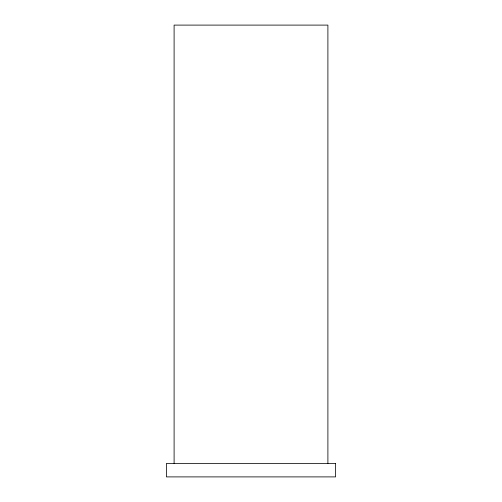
<?xml version="1.0" encoding="UTF-8"?>
<svg xmlns="http://www.w3.org/2000/svg" width="502" height="502" viewBox="0 0 502 502"><rect width="100%" height="100%" fill="white"/><g stroke="black" fill="none" stroke-linecap="round" stroke-linejoin="round"><path stroke-width="0.75" d="M327.9 463.44L327.9 25.1L174.1 25.1L174.1 463.44M335.593 463.44L166.407 463.44L166.407 476.9L335.593 476.9L335.593 463.44"/></g></svg>
